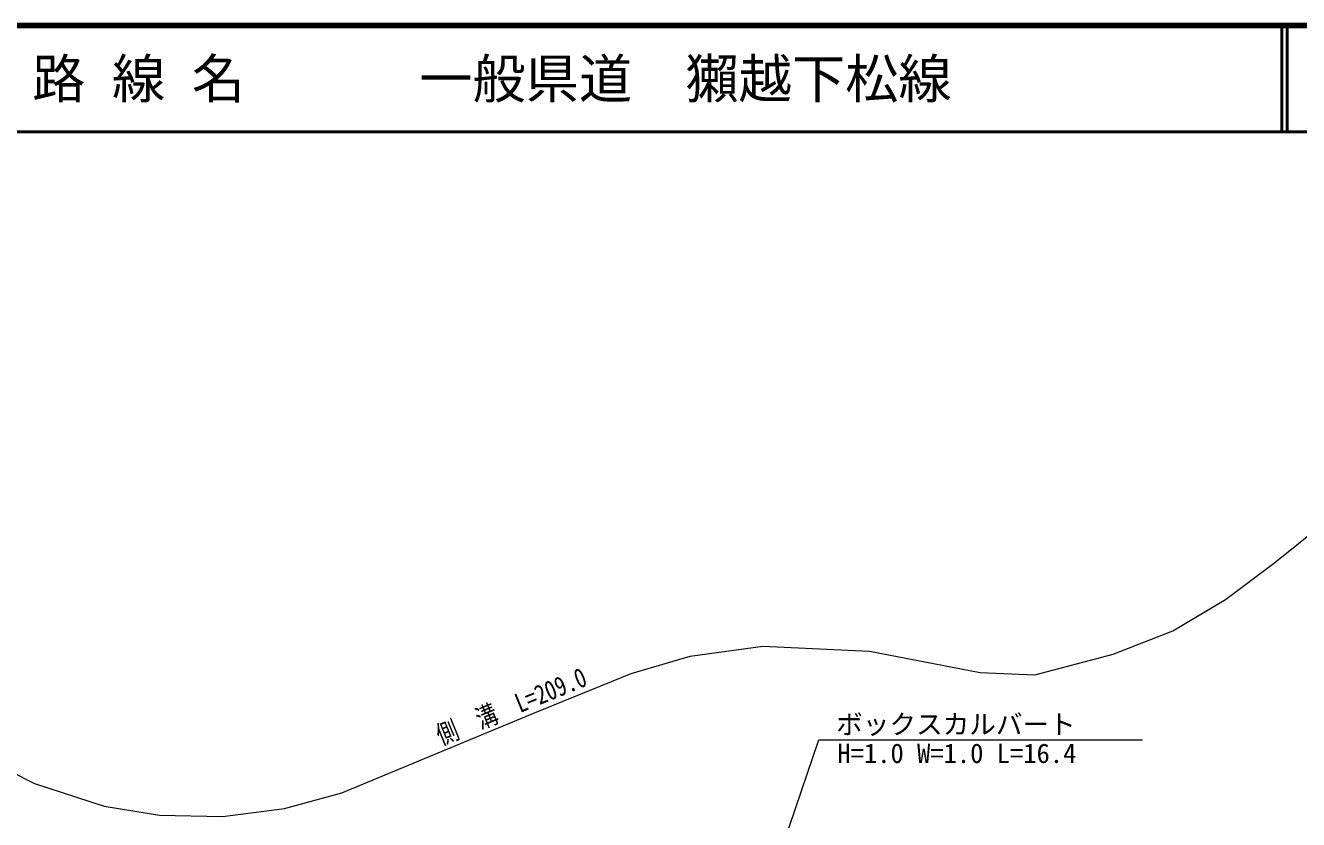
# Model space of a CAD drawing. Units: millimetres at full size, sheet at 1:1000; details may follow other scales. Extents: x 40000 to 680000, y 20000 to 380000.
# Drawn here: x 179750 to 299316, y 305438 to 380000 of the extents above; entities that cross this region are included whole.
import ezdxf
from ezdxf.enums import TextEntityAlignment as Align

# ---------------------------------------------------------------- set-up
doc = ezdxf.new("R2010")
doc.units = ezdxf.units.MM
doc.header["$LTSCALE"] = 1000
for name, color, linetype, lineweight in [('M-STR-HTXT', 7, 'Continuous', 13), ('M-TTL', 2, 'Continuous', 140), ('M-TTL-LINE', 7, 'Continuous', 50)]:
    doc.layers.add(name, color=color, linetype=linetype, lineweight=lineweight)
doc.layers.add('M-TTL-TXT', color=7, linetype='Continuous')
doc.styles.add('ＭＳ ゴシック', font='')
doc.styles.get('ＭＳ ゴシック').set_extended_font_data('MS Gothic')

msp = doc.modelspace()

# ---------------------------------------------------------------- linework, layer by layer
at = {"layer": 'M-STR-HTXT'}
for points in [[(164381, 316454), (175926, 311164), (180604, 308818), (187153, 306697), (192337, 305853), (198254, 305725), (204080, 306463), (209458, 307946), (227559, 315456), (236624, 319162), (242190, 320770), (249004, 321732), (259014, 321253), (269411, 319254), (274547, 319011), (281919, 320964), (287499, 323162), (292468, 326093), (297080, 329570), (301520, 333151), (309601, 341285), (314505, 344929)], [(242175, 277350), (254258, 312927), (284668, 312927)]]:
    msp.add_lwpolyline(points, dxfattribs=at)
at = {"layer": 'M-TTL'}
msp.add_line((680000, 380000), (40000, 380000), dxfattribs=at)
msp.add_line((680000, 380000), (40000, 380000), dxfattribs=at)
at = {"layer": 'M-TTL-LINE'}
for p, q in [((297750, 380000), (297750, 370000)), ((297750, 380000), (297750, 370000)), ((298250, 380000), (298250, 370000)), ((298250, 380000), (298250, 370000)), ((40000, 370000), (680000, 370000)), ((40000, 370000), (680000, 370000))]:
    msp.add_line(p, q, dxfattribs=at)

# ---------------------------------------------------------------- texts
at = {"layer": 'M-STR-HTXT', "style": 'ＭＳ ゴシック', "width": 0.8}
msp.add_text('側\u3000溝\u3000L=209.0', height=1833, rotation=22.283, dxfattribs=at).set_placement((225926, 314723), align=Align.BOTTOM_CENTER)
at = {"layer": 'M-STR-HTXT', "style": 'ＭＳ ゴシック'}
msp.add_text('ボックスカルバート', height=1833, dxfattribs=at).set_placement((255890, 312915), align=Align.BOTTOM_LEFT)
msp.add_text('H=1.0 W=1.0 L=16.4', height=1833, dxfattribs=at).set_placement((256005, 312575), align=Align.TOP_LEFT)
at = {"layer": 'M-TTL-TXT', "style": 'ＭＳ ゴシック'}
for s, p in [('路 線 名', (180380, 375000)), ('路 線 名', (180380, 375000)), ('一般県道\u3000獺越下松線', (216734, 375000))]:
    msp.add_text(s, height=3666, dxfattribs=at).set_placement(p, align=Align.MIDDLE_LEFT)

doc.saveas('drawing.dxf')
